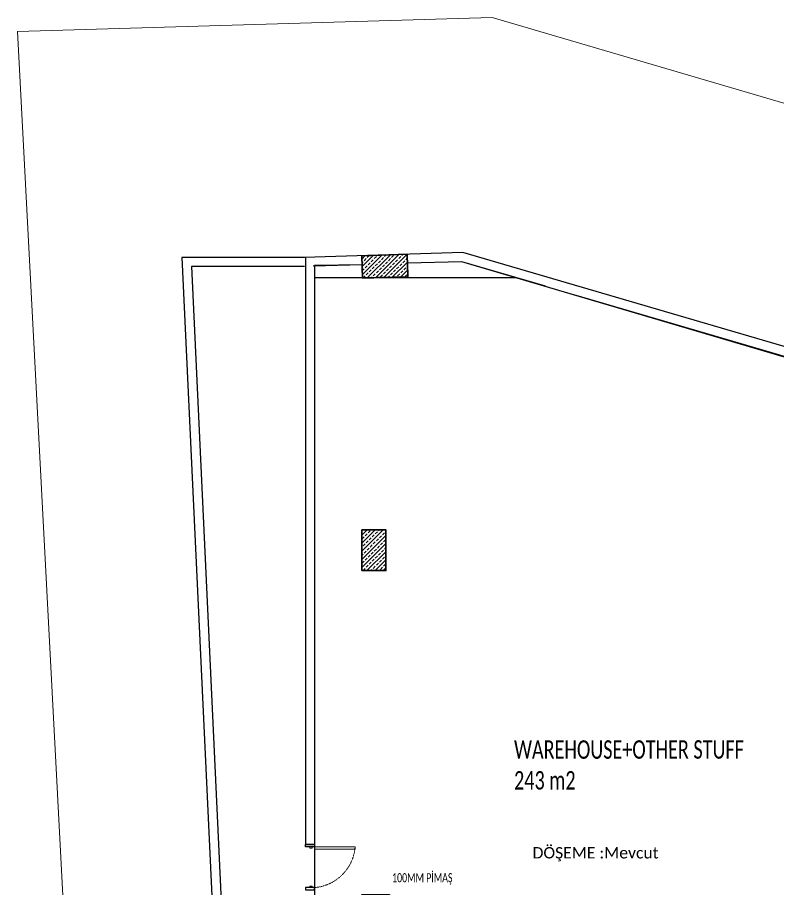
# Model space of a CAD drawing. Header units: millimetres. Extents: x -10496 to -5455, y -188 to 7293.
# Drawn here: x -10496 to -8816, y 5367 to 7293 of the extents above; entities that cross this region are included whole.
import ezdxf

# ---------------------------------------------------------------- set-up
doc = ezdxf.new("R2010")
doc.units = ezdxf.units.MM
doc.linetypes.add('HIDDEN2', pattern=[4.7625, 3.175, -1.5875])
for name, color, linetype, lineweight in [('00 DUVAR', 32, 'Continuous', 35), ('00 KOLON TARARMA', 43, 'Continuous', 13), ('00 KORDİNAT', 31, 'Continuous', 13), ('GJC_duvar', 10, 'Continuous', 30), ('GJC_kolon', 87, 'Continuous', 35), ('GJC_ölçüler', 253, 'Continuous', 5), ('kapı_kanadı', 40, 'Continuous', 20), ('kapı_kasa', 30, 'Continuous', 25)]:
    doc.layers.add(name, color=color, linetype=linetype, lineweight=lineweight)
doc.layers.add('GJC ALAN', color=2, linetype='Continuous')
doc.layers.add('GJC_yazı', color=11, linetype='Continuous')
doc.styles.get("Standard").update_dxf_attribs({"font": 'calibri.ttf', "height": 15})
doc.styles.add('Ölçü50', font='calibri.ttf', dxfattribs={"width": 0.7})

# ---------------------------------------------------------------- blocks, each defined once
blk = doc.blocks.new('rölöveteyit')
at = {"layer": '00 KOLON TARARMA'}
h = blk.add_hatch(dxfattribs=at)
h.set_pattern_fill('ANSI33', color=256, scale=2, angle=360, style=0)
h.set_pattern_definition([(45, (1742.308, -41769.38), (-8.980256, 8.980256), []), (45, (1751.288, -41769.38), (-8.980256, 8.980256), [6.35, -3.175])])
h.paths.add_polyline_path([(29420, -25569.8), (29367, -25569.8), (29367, -25659.8), (29420, -25659.8)])
h.paths.add_polyline_path([(29467, -24960.4), (29410.2, -24962.1), (29367, -24963.5), (29368.5, -25012.7), (29386.1, -25012.7), (29468.5, -25010.3)])
at = {"layer": '00 KORDİNAT'}
blk.add_lwpolyline([(33646.7, -25609.7), (33360.5, -31628.6), (31791.4, -31667.6), (31765.6, -29875.7), (30269, -29875.7), (30318.3, -30860.3), (28946.3, -30950.6), (28889.3, -29876.8), (28605.5, -24467.7), (29654.9, -24436.6), (33646.7, -25609.7)], dxfattribs=at)
at = {"layer": 'GJC_duvar'}
for p, q in [((29590.3, -24956.8), (29239.3, -24967.2)), ((33018.2, -25959.2), (29590.3, -24956.8)), ((29242, -24965.7), (29242, -26265.7)), ((29367.6, -24983.4), (29259.3, -24986.6)), ((29262, -24985.1), (29262, -26265.7)), ((29709.7, -25012.7), (29263.3, -25012.7))]:
    blk.add_line(p, q, dxfattribs=at)
for points in [[(29239.9, -24967.2), (28968.9, -24967.2), (29176.1, -29375.7), (29367.6, -29375.7)], [(29772.5, -25031.2), (29587.7, -24976.9), (29467.6, -24980.4)], [(29239.9, -24987.2), (28989.9, -24987.2), (29194.2, -29355.7)], [(30333.7, -25196.1), (29840.5, -25051.2)]]:
    blk.add_lwpolyline(points, dxfattribs=at)
at = {"layer": 'GJC_kolon'}
for points in [[(29468.5, -25010.3), (29467, -24960.3), (29367, -24963.5), (29368.5, -25013.2), (29468.5, -25010.3)], [(29367, -25659.8), (29367, -25569.8), (29420, -25569.8), (29420, -25659.8), (29367, -25659.8)]]:
    blk.add_lwpolyline(points, dxfattribs=at)
blk.add_lwpolyline([(29367, -25659.8), (29420, -25659.8), (29420, -25569.8), (29367, -25569.8)], close=True, dxfattribs=at)
at = {"layer": 'GJC_ölçüler'}
blk.add_line((30333.7, -25196.1), (29709.7, -25012.7), dxfattribs=at)

msp = doc.modelspace()

# ---------------------------------------------------------------- linework, layer by layer
at = {"layer": '00 KORDİNAT'}
msp.add_lwpolyline([(-5455.2, 6120.2), (-5741.5, 101.4), (-7310.5, 62.4), (-7336.4, 1854.3), (-8832.9, 1854.3), (-8783.6, 869.7), (-10155.6, 779.4), (-10212.6, 1853.1), (-10496.4, 7262.2), (-9447, 7293.3), (-5455.2, 6120.2)], dxfattribs=at)

# ---------------------------------------------------------------- texts
at = {"color": 2, "lineweight": 35, "insert": (-9357.6, 5458.7), "char_height": 25, "width": 294.408, "attachment_point": 1}
msp.add_mtext('DÖŞEME :Mevcut\\P', dxfattribs=at)
at = {"layer": 'GJC_yazı', "lineweight": 0, "attachment_point": 1, "rotation": 0.0406, "style": 'Ölçü50'}
for s, width, heights, insert, char_height in [('{\\fCalibri Light|b0|i0|c162|p34;WAREHOUSE+OTHER STUFF\\P243 m2 }', 1327.077, [139.7], (-9398.6, 5694.8), 40.825), ('{\\fCalibri Light|b0|i0|c162|p34;100MM PİMAŞ}', 391.124, [178.6], (-9668.2, 5401.1), 20)]:
    msp.add_mtext_dynamic_manual_height_columns(s, width=width, gutter_width=0.315, heights=heights, dxfattribs=dict(at, insert=insert, char_height=char_height))

# ---------------------------------------------------------------- next in the draw order: block references
at = {"layer": 'GJC_ölçüler'}
msp.add_blockref('rölöveteyit', (-39101.9, 31730), dxfattribs=at)

# ---------------------------------------------------------------- next in the draw order: linework, layer by layer
at = {"layer": '00 DUVAR'}
msp.add_line((-9839.9, 5464.3), (-9859.9, 5464.3), dxfattribs=at)
at = {"layer": '00 KORDİNAT', "color": 60, "linetype": 'HIDDEN2', "lineweight": 13, "ltscale": 0.025}
msp.add_arc((-9847.7, 5467.1), 98.1, 274.5736, 355.4264, dxfattribs=at)
at = {"layer": 'GJC ALAN', "color": 40, "lineweight": 30, "true_color": 0xf8d731}
msp.add_lwpolyline([(-8324.3, 4969.4), (-8324.3, 6403.4), (-8679.7, 6508.7), (-8686.7, 6485.1), (-8775, 6511.1), (-8768.6, 6532.6), (-9514.2, 6753.1), (-9634.3, 6749.6), (-9633.4, 6719.7), (-9733.4, 6717.3), (-9734.3, 6746.6), (-9839.9, 6744.9), (-9839.9, 5264.3), (-9734.9, 5264.3), (-9734.9, 5354.3), (-9673.9, 5354.3), (-9673.9, 4969.4)], close=True, dxfattribs=at)
at = {"layer": 'kapı_kanadı', "color": 40, "linetype": 'Continuous', "lineweight": 20}
for points in [[(-9849.9, 5459.3), (-9849.9, 5456.3), (-9844.9, 5456.3), (-9844.9, 5459.3)], [(-9839.9, 5459.3), (-9839.9, 5454.3), (-9749.9, 5454.3), (-9749.9, 5459.3)], [(-9849.9, 5369.3), (-9849.9, 5372.3), (-9844.9, 5372.3), (-9844.9, 5369.3)]]:
    msp.add_lwpolyline(points, close=True, dxfattribs=at)
at = {"layer": 'kapı_kasa', "color": 30, "linetype": 'Continuous', "lineweight": 25}
for points in [[(-9859.9, 5459.3), (-9859.9, 5464.3), (-9839.9, 5464.3), (-9839.9, 5459.3)], [(-9859.9, 5369.3), (-9859.9, 5364.3), (-9839.9, 5364.3), (-9839.9, 5369.3)]]:
    msp.add_lwpolyline(points, close=True, dxfattribs=at)

doc.saveas('drawing.dxf')
